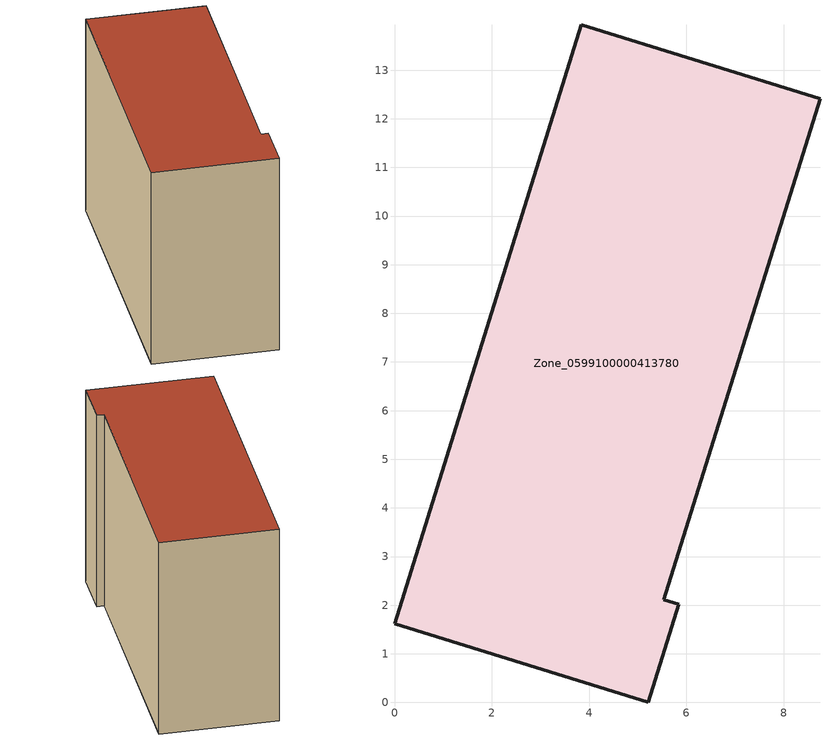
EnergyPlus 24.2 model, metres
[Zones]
Zone_0599100000413780
 floor ground (C_G): 0,1.61 3.84,13.94 8.75,12.41 5.54,2.11 5.84,2.02 5.22,0 z0
 wall outside (C_F): 3.84,13.94 0,1.61 5.22,0 5.84,2.02 5.54,2.11 8.75,12.41 3.84,13.94 z0:9.27
 roof outside (C_R): 0,1.61 5.22,0 5.84,2.02 5.54,2.11 8.75,12.41 3.84,13.94 z9.27
[BUILDING]
Pand.0599100000413780: North Axis=0; Terrain=City; Loads Convergence Tolerance Value=0.04; Temperature Convergence Tolerance Value=0.4; Solar Distribution=FullExterior; Maximum Number of Warmup Days=25; Minimum Number of Warmup Days=1
[Site:Location]
Rotterdam.The.Hague.AP_ZH_NLD Design_Conditions: Latitude=51.96; Longitude=4.45; Time Zone=1; Elevation=-4.5
[SITE:GROUNDTEMPERATURE:BUILDINGSURFACE]
18, 18, 18, 18, 18, 18, 18, 18, 18, 18, 18, 18
[MATERIAL] Thermal Absorptance=0.9; Solar Absorptance=0.7; Visible Absorptance=0.7
Name | Roughness | Thickness | Conductivity | Density | Specific Heat
G.TI.2006-2014 | MediumSmooth | 0.15 | 0.06 | 540 | 1210
F.TI.2006-2014 | Rough | 0.3 | 0.12 | 1920 | 840
R.TI.2006-2014 | MediumRough | 0.2 | 0.08 | 1500 | 1000
[CONSTRUCTION]
C_G: G.TI.2006-2014
C_F: F.TI.2006-2014
C_R: R.TI.2006-2014
[ZONE]
Zone_0599100000413780: Type=1; Multiplier=1; Ceiling Height=Autocalculate; Volume=Autocalculate; Floor Area=autocalculate; Part of Total Floor Area=Yes
[ZONEINFILTRATION:DESIGNFLOWRATE]
Infil_Zone_0599100000413780: Zone or ZoneList or Space or SpaceList=Zone_0599100000413780; Schedule=AlwaysOn; Design Flow Rate Calculation Method=Flow/Area; Flow Rate per Floor Area=0.0015; Constant Term Coefficient=1; Temperature Term Coefficient=0; Velocity Term Coefficient=0; Velocity Squared Term Coefficient=0
[HVACTEMPLATE:ZONE:IDEALLOADSAIRSYSTEM]
Zone_0599100000413780: Maximum Heating Supply Air Temperature=50; Minimum Cooling Supply Air Temperature=13; Maximum Heating Supply Air Humidity Ratio=0.0156; Minimum Cooling Supply Air Humidity Ratio=0.0077; Heating Limit=NoLimit; Cooling Limit=NoLimit; Dehumidification Control Type=ConstantSensibleHeatRatio; Cooling Sensible Heat Ratio=0.7; Dehumidification Setpoint=60; Humidification Control Type=None; Humidification Setpoint=30; Outdoor Air Method=None; Outdoor Air Flow Rate per Person=0.00944; Outdoor Air Flow Rate per Zone Floor Area=0; Outdoor Air Flow Rate per Zone=0; Demand Controlled Ventilation Type=None; Outdoor Air Economizer Type=NoEconomizer; Heat Recovery Type=None; Sensible Heat Recovery Effectiveness=0.7; Latent Heat Recovery Effectiveness=0.65
[ZONECONTROL:THERMOSTAT]
ThermostatControl_Zone_0599100000413780: Zone or ZoneList=Zone_0599100000413780; Control Type Schedule=DualSetpointControlType; Control 1=Thermostat_Zone_0599100000413780; Temperature Difference Between Cutout And Setpoint=0
[THERMOSTATSETPOINT:DUALSETPOINT]
Thermostat_Zone_0599100000413780: Heating Setpoint Temperature Schedule=HeatingSetpoint_Zone_0599100000413780; Cooling Setpoint Temperature Schedule=CoolingSetpoint_Zone_0599100000413780
[SCHEDULE:COMPACT]
HeatingSetpoint_Zone_0599100000413780: Through: 12/31, For: AllDays, Until: 24:00, 21
CoolingSetpoint_Zone_0599100000413780: Through: 12/31, For: AllDays, Until: 24:00, 24
DualSetpointControlType: Through: 12/31, For: AllDays, Until: 24:00, 4
AlwaysOn: Through: 12/31, For: AllDays, Until: 24:00, 1
